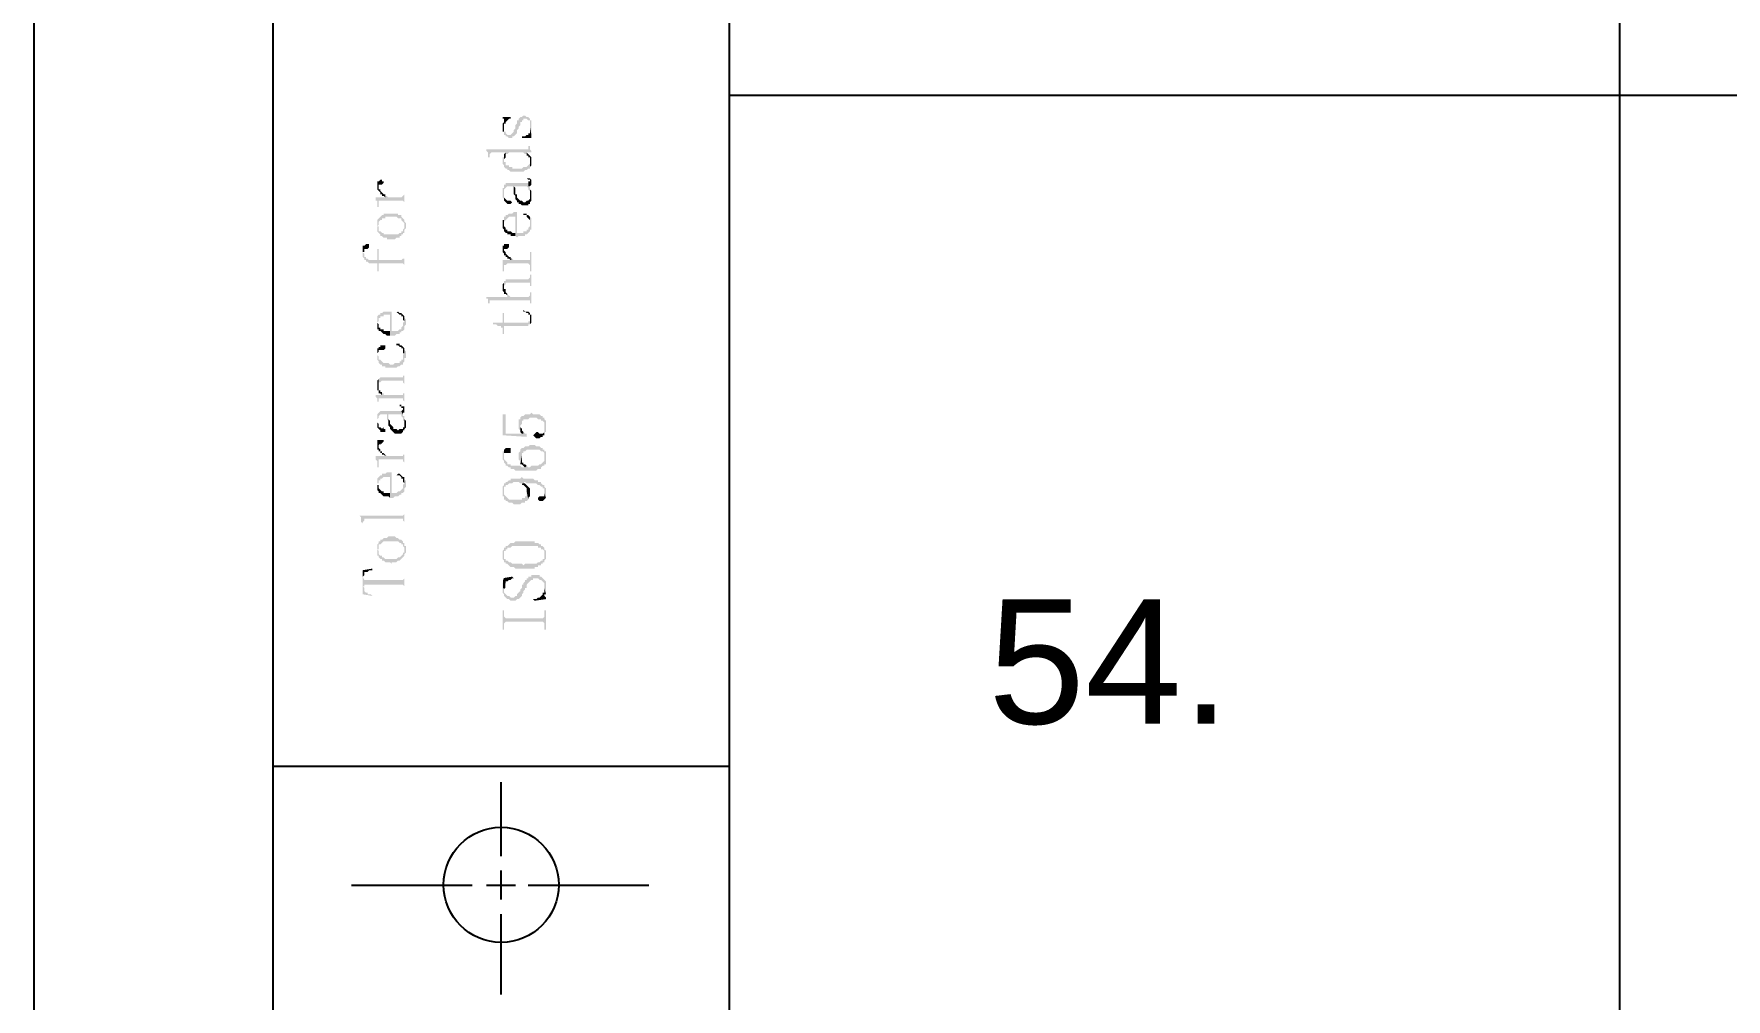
# Model space of a CAD drawing. Header units: inches. Extents: x 3613 to 8393, y -2205 to -794.
# Drawn here: x 4076.93 to 4124.44, y -1746.32 to -1719.2 of the extents above; entities that cross this region are included whole.
import ezdxf

# ---------------------------------------------------------------- set-up
doc = ezdxf.new("R2010")
doc.units = ezdxf.units.IN
doc.header["$MEASUREMENT"] = 0
doc.styles.get("Standard").update_dxf_attribs({"font": 'arial.ttf'})

msp = doc.modelspace()

# ---------------------------------------------------------------- hatches: boundary and pattern name
at = {"transparency": 33554559}
for points in [[(4090.087, -1721.543), (4090.087, -1721.588), (4090.132, -1721.588), (4090.132, -1721.994), (4090.132, -1721.814), (4090.132, -1721.724), (4090.177, -1721.724), (4090.177, -1721.679), (4090.222, -1721.633), (4090.222, -1721.633), (4090.268, -1721.588), (4090.313, -1721.588), (4090.313, -1721.543)], [(4090.132, -1721.994), (4090.132, -1722.04), (4090.177, -1722.04), (4090.177, -1722.085), (4090.222, -1722.085), (4090.268, -1722.13), (4090.358, -1722.13), (4090.358, -1722.085), (4090.403, -1722.085), (4090.448, -1722.04), (4090.448, -1722.04), (4090.493, -1721.994), (4090.493, -1721.904), (4090.538, -1721.859), (4090.538, -1721.814), (4090.584, -1721.769), (4090.584, -1721.679), (4090.629, -1721.679), (4090.629, -1721.633), (4090.674, -1721.633), (4090.674, -1721.588), (4090.764, -1721.588), (4090.809, -1721.633), (4090.854, -1721.633), (4090.854, -1721.679), (4090.854, -1721.814), (4090.899, -1722.04), (4090.899, -1721.994), (4090.899, -1721.904), (4090.899, -1721.724), (4090.899, -1721.633), (4090.854, -1721.633), (4090.854, -1721.588), (4090.854, -1721.588), (4090.809, -1721.543), (4090.764, -1721.543), (4090.719, -1721.498), (4090.674, -1721.498), (4090.629, -1721.543), (4090.584, -1721.543), (4090.538, -1721.588), (4090.538, -1721.633), (4090.493, -1721.633), (4090.493, -1721.724), (4090.448, -1721.769), (4090.448, -1721.859), (4090.403, -1721.904), (4090.403, -1721.949), (4090.358, -1721.994), (4090.358, -1721.994), (4090.313, -1722.04), (4090.222, -1722.04), (4090.177, -1721.994), (4090.177, -1721.949), (4090.132, -1721.949), (4090.132, -1721.814)], [(4090.087, -1721.814), (4090.087, -1721.949), (4090.132, -1721.949), (4090.132, -1721.994), (4090.132, -1721.633), (4090.132, -1721.679), (4090.087, -1721.724)], [(4090.629, -1722.085), (4090.629, -1722.13), (4090.899, -1722.13), (4090.899, -1722.085), (4090.899, -1722.04), (4090.899, -1722.04), (4090.854, -1721.814), (4090.854, -1721.904), (4090.854, -1721.994), (4090.809, -1721.994), (4090.809, -1722.04), (4090.764, -1722.04), (4090.719, -1722.085), (4090.674, -1722.085)], [(4089.636, -1722.446), (4089.636, -1722.491), (4089.681, -1722.536), (4089.681, -1722.671), (4089.726, -1722.671), (4089.726, -1722.581), (4089.726, -1722.581), (4089.771, -1722.536), (4090.177, -1722.536), (4090.177, -1722.581), (4090.222, -1722.581), (4090.268, -1722.536), (4090.674, -1722.536), (4090.719, -1722.581), (4090.764, -1722.581), (4090.764, -1722.536), (4090.899, -1722.536), (4090.899, -1722.491), (4090.854, -1722.446), (4090.854, -1722.356), (4090.809, -1722.356), (4090.809, -1722.401), (4090.809, -1722.446), (4090.764, -1722.446)], [(4090.087, -1722.762), (4090.087, -1722.852), (4090.132, -1722.897), (4090.132, -1722.942), (4090.177, -1722.987), (4090.222, -1722.987), (4090.222, -1723.032), (4090.268, -1723.032), (4090.313, -1723.078), (4090.674, -1723.078), (4090.719, -1723.032), (4090.764, -1723.032), (4090.809, -1722.987), (4090.854, -1722.987), (4090.854, -1722.762), (4090.854, -1722.852), (4090.809, -1722.897), (4090.809, -1722.897), (4090.764, -1722.942), (4090.674, -1722.942), (4090.629, -1722.987), (4090.358, -1722.987), (4090.358, -1722.942), (4090.268, -1722.942), (4090.268, -1722.897), (4090.177, -1722.897), (4090.177, -1722.807), (4090.132, -1722.807), (4090.132, -1722.626), (4090.132, -1722.671), (4090.087, -1722.671), (4090.087, -1722.717)], [(4090.132, -1722.626), (4090.132, -1722.762), (4090.132, -1722.717), (4090.177, -1722.671), (4090.177, -1722.626), (4090.177, -1722.536), (4090.177, -1722.536), (4090.132, -1722.581)], [(4090.764, -1722.581), (4090.764, -1722.626), (4090.809, -1722.626), (4090.809, -1722.671), (4090.854, -1722.671), (4090.854, -1722.942), (4090.899, -1722.897), (4090.899, -1722.762), (4090.899, -1722.717), (4090.899, -1722.671), (4090.854, -1722.626), (4090.854, -1722.626), (4090.809, -1722.581), (4090.809, -1722.581), (4090.764, -1722.536)], [(4086.567, -1723.484), (4086.567, -1723.574), (4086.567, -1723.574), (4086.612, -1723.619), (4086.612, -1723.484), (4086.612, -1723.439), (4086.702, -1723.439), (4086.747, -1723.394), (4086.747, -1723.348), (4086.702, -1723.348), (4086.702, -1723.303), (4086.657, -1723.303), (4086.612, -1723.348), (4086.567, -1723.348), (4086.567, -1723.439)], [(4090.087, -1723.664), (4090.087, -1723.709), (4090.087, -1723.8), (4090.132, -1723.845), (4090.132, -1723.89), (4090.132, -1723.664), (4090.132, -1723.574), (4090.177, -1723.529), (4090.177, -1723.529), (4090.222, -1723.484), (4090.403, -1723.484), (4090.403, -1723.709), (4090.403, -1723.484), (4090.764, -1723.484), (4090.809, -1723.529), (4090.809, -1723.574), (4090.809, -1723.574), (4090.854, -1723.619), (4090.854, -1723.664), (4090.854, -1723.755), (4090.854, -1723.574), (4090.854, -1723.529), (4090.809, -1723.484), (4090.809, -1723.394), (4090.177, -1723.394), (4090.177, -1723.439), (4090.132, -1723.439), (4090.132, -1723.529), (4090.087, -1723.529), (4090.087, -1723.619)], [(4090.719, -1723.258), (4090.764, -1723.258), (4090.809, -1723.303), (4090.854, -1723.303), (4090.854, -1723.484), (4090.899, -1723.439), (4090.899, -1723.348), (4090.899, -1723.303), (4090.854, -1723.258), (4090.764, -1723.258)], [(4090.809, -1723.394), (4090.809, -1723.484), (4090.854, -1723.484), (4090.854, -1723.348), (4090.809, -1723.348)], [(4086.522, -1723.8), (4086.522, -1723.89), (4086.567, -1723.89), (4086.567, -1723.98), (4086.567, -1724.071), (4086.612, -1724.071), (4086.612, -1723.935), (4086.612, -1723.89), (4087.289, -1723.89), (4087.334, -1723.935), (4087.334, -1724.071), (4087.334, -1723.574), (4087.334, -1723.709), (4087.334, -1723.709), (4087.289, -1723.755), (4087.289, -1723.755), (4087.244, -1723.8), (4086.883, -1723.8), (4086.838, -1723.755), (4086.792, -1723.755), (4086.792, -1723.8)], [(4086.612, -1723.619), (4086.612, -1723.619), (4086.657, -1723.664), (4086.657, -1723.709), (4086.702, -1723.709), (4086.702, -1723.755), (4086.747, -1723.755), (4086.792, -1723.8), (4086.792, -1723.709), (4086.747, -1723.709), (4086.702, -1723.664), (4086.702, -1723.664), (4086.657, -1723.619), (4086.657, -1723.574), (4086.612, -1723.574), (4086.612, -1723.484)], [(4090.132, -1723.89), (4090.132, -1723.89), (4090.177, -1723.935), (4090.177, -1723.935), (4090.222, -1723.98), (4090.313, -1723.98), (4090.358, -1723.935), (4090.313, -1723.89), (4090.222, -1723.89), (4090.177, -1723.845), (4090.177, -1723.845), (4090.132, -1723.8), (4090.132, -1723.664)], [(4090.403, -1723.709), (4090.448, -1723.755), (4090.448, -1723.845), (4090.448, -1723.845), (4090.493, -1723.89), (4090.493, -1723.935), (4090.538, -1723.935), (4090.538, -1723.98), (4090.584, -1723.98), (4090.629, -1724.025), (4090.809, -1724.025), (4090.809, -1723.98), (4090.854, -1723.98), (4090.854, -1723.935), (4090.899, -1723.89), (4090.899, -1723.755), (4090.899, -1723.664), (4090.899, -1723.619), (4090.899, -1723.619), (4090.854, -1723.574), (4090.854, -1723.845), (4090.854, -1723.845), (4090.809, -1723.89), (4090.764, -1723.89), (4090.719, -1723.935), (4090.674, -1723.935), (4090.629, -1723.89), (4090.584, -1723.89), (4090.538, -1723.845), (4090.538, -1723.845), (4090.493, -1723.8), (4090.493, -1723.709), (4090.448, -1723.709), (4090.448, -1723.529), (4090.403, -1723.484)], [(4086.567, -1724.432), (4086.567, -1724.612), (4086.567, -1724.612), (4086.612, -1724.567), (4086.612, -1724.522), (4086.612, -1724.477), (4086.657, -1724.432), (4086.702, -1724.432), (4086.702, -1724.386), (4086.792, -1724.386), (4086.792, -1724.341), (4087.108, -1724.341), (4087.153, -1724.386), (4087.244, -1724.386), (4087.244, -1724.432), (4087.244, -1724.432), (4087.289, -1724.477), (4087.289, -1724.477), (4087.334, -1724.522), (4087.334, -1724.793), (4087.334, -1724.702), (4087.379, -1724.657), (4087.379, -1724.567), (4087.379, -1724.522), (4087.334, -1724.477), (4087.334, -1724.432), (4087.334, -1724.432), (4087.289, -1724.386), (4087.289, -1724.386), (4087.244, -1724.341), (4087.244, -1724.296), (4087.153, -1724.296), (4087.153, -1724.251), (4086.747, -1724.251), (4086.747, -1724.296), (4086.702, -1724.296), (4086.657, -1724.341), (4086.657, -1724.341), (4086.612, -1724.386), (4086.612, -1724.386)], [(4090.132, -1724.432), (4090.132, -1724.522), (4090.132, -1724.477), (4090.132, -1724.477), (4090.177, -1724.432), (4090.177, -1724.432), (4090.222, -1724.386), (4090.222, -1724.386), (4090.268, -1724.341), (4090.448, -1724.341), (4090.448, -1724.883), (4090.493, -1724.928), (4090.493, -1724.928), (4090.538, -1724.883), (4090.719, -1724.883), (4090.719, -1724.838), (4090.764, -1724.838), (4090.809, -1724.793), (4090.809, -1724.793), (4090.854, -1724.748), (4090.854, -1724.702), (4090.899, -1724.702), (4090.899, -1724.522), (4090.899, -1724.432), (4090.899, -1724.386), (4090.854, -1724.341), (4090.854, -1724.522), (4090.854, -1724.612), (4090.854, -1724.612), (4090.809, -1724.657), (4090.809, -1724.702), (4090.764, -1724.702), (4090.764, -1724.748), (4090.674, -1724.748), (4090.674, -1724.793), (4090.493, -1724.793), (4090.493, -1724.206), (4090.403, -1724.206), (4090.358, -1724.251), (4090.268, -1724.251), (4090.222, -1724.296), (4090.177, -1724.296), (4090.177, -1724.341), (4090.132, -1724.341), (4090.132, -1724.386)], [(4090.674, -1724.251), (4090.674, -1724.296), (4090.764, -1724.296), (4090.764, -1724.341), (4090.809, -1724.386), (4090.809, -1724.386), (4090.854, -1724.432), (4090.854, -1724.522), (4090.854, -1724.341), (4090.854, -1724.341), (4090.809, -1724.296), (4090.764, -1724.296), (4090.764, -1724.251)], [(4086.567, -1724.612), (4086.567, -1724.748), (4086.567, -1724.748), (4086.612, -1724.793), (4086.612, -1724.793), (4086.657, -1724.838), (4086.657, -1724.883), (4086.702, -1724.883), (4086.747, -1724.928), (4086.838, -1724.928), (4086.838, -1724.973), (4087.063, -1724.973), (4087.108, -1724.928), (4087.199, -1724.928), (4087.199, -1724.883), (4087.244, -1724.883), (4087.244, -1724.838), (4087.289, -1724.838), (4087.289, -1724.793), (4087.334, -1724.793), (4087.334, -1724.612), (4087.334, -1724.657), (4087.289, -1724.702), (4087.289, -1724.748), (4087.244, -1724.748), (4087.244, -1724.793), (4087.199, -1724.793), (4087.153, -1724.838), (4086.747, -1724.838), (4086.747, -1724.793), (4086.702, -1724.793), (4086.657, -1724.748), (4086.612, -1724.748), (4086.612, -1724.612), (4086.567, -1724.612), (4086.567, -1724.432), (4086.567, -1724.477), (4086.567, -1724.567)], [(4090.087, -1724.567), (4090.087, -1724.657), (4090.132, -1724.702), (4090.132, -1724.748), (4090.177, -1724.793), (4090.222, -1724.793), (4090.222, -1724.838), (4090.313, -1724.838), (4090.313, -1724.883), (4090.448, -1724.883), (4090.448, -1724.793), (4090.358, -1724.793), (4090.313, -1724.748), (4090.222, -1724.748), (4090.222, -1724.702), (4090.177, -1724.702), (4090.177, -1724.657), (4090.177, -1724.657), (4090.132, -1724.612), (4090.132, -1724.432), (4090.087, -1724.432), (4090.087, -1724.522)], [(4086.161, -1725.154), (4086.161, -1725.334), (4086.206, -1725.334), (4086.206, -1725.244), (4086.296, -1725.244), (4086.341, -1725.199), (4086.341, -1725.109), (4086.251, -1725.109), (4086.206, -1725.154)], [(4086.161, -1725.334), (4086.161, -1725.47), (4086.161, -1725.47), (4086.206, -1725.515), (4086.206, -1725.56), (4086.251, -1725.56), (4086.251, -1725.605), (4086.296, -1725.605), (4086.341, -1725.65), (4086.567, -1725.65), (4086.567, -1725.876), (4086.612, -1725.876), (4086.612, -1725.65), (4087.289, -1725.65), (4087.334, -1725.695), (4087.334, -1725.831), (4087.334, -1725.289), (4087.334, -1725.515), (4087.289, -1725.515), (4087.244, -1725.56), (4086.612, -1725.56), (4086.612, -1725.244), (4086.567, -1725.244), (4086.567, -1725.56), (4086.341, -1725.56), (4086.296, -1725.515), (4086.251, -1725.515), (4086.251, -1725.47), (4086.206, -1725.47), (4086.206, -1725.379), (4086.161, -1725.334), (4086.161, -1725.154), (4086.161, -1725.244), (4086.161, -1725.289)], [(4090.087, -1725.244), (4090.087, -1725.334), (4090.087, -1725.334), (4090.132, -1725.379), (4090.132, -1725.424), (4090.132, -1725.244), (4090.222, -1725.244), (4090.268, -1725.199), (4090.268, -1725.154), (4090.268, -1725.109), (4090.132, -1725.109), (4090.132, -1725.154), (4090.087, -1725.154), (4090.087, -1725.199)], [(4090.087, -1725.56), (4090.087, -1725.605), (4090.087, -1725.695), (4090.087, -1725.876), (4090.132, -1725.876), (4090.132, -1725.695), (4090.177, -1725.695), (4090.222, -1725.65), (4090.809, -1725.65), (4090.854, -1725.695), (4090.854, -1725.876), (4090.899, -1725.876), (4090.899, -1725.334), (4090.854, -1725.334), (4090.854, -1725.515), (4090.854, -1725.56), (4090.403, -1725.56), (4090.358, -1725.515), (4090.313, -1725.56)], [(4090.132, -1725.424), (4090.177, -1725.424), (4090.177, -1725.47), (4090.222, -1725.47), (4090.222, -1725.515), (4090.268, -1725.515), (4090.313, -1725.56), (4090.313, -1725.56), (4090.358, -1725.515), (4090.313, -1725.515), (4090.313, -1725.47), (4090.268, -1725.47), (4090.222, -1725.424), (4090.222, -1725.424), (4090.177, -1725.379), (4090.177, -1725.334), (4090.132, -1725.289), (4090.132, -1725.289)], [(4090.087, -1726.327), (4090.087, -1726.417), (4090.132, -1726.463), (4090.132, -1726.508), (4090.177, -1726.508), (4090.222, -1726.553), (4090.222, -1726.598), (4090.222, -1726.508), (4090.177, -1726.463), (4090.177, -1726.372), (4090.132, -1726.372), (4090.132, -1726.147), (4090.132, -1726.192), (4090.087, -1726.237), (4090.087, -1726.282)], [(4090.132, -1726.147), (4090.132, -1726.327), (4090.132, -1726.282), (4090.177, -1726.237), (4090.177, -1726.192), (4090.854, -1726.192), (4090.854, -1726.282), (4090.899, -1726.282), (4090.899, -1725.966), (4090.854, -1725.966), (4090.854, -1726.056), (4090.854, -1726.056), (4090.809, -1726.101), (4090.177, -1726.101), (4090.177, -1726.147)], [(4089.636, -1726.598), (4089.636, -1726.643), (4089.681, -1726.643), (4089.681, -1726.688), (4089.681, -1726.778), (4089.726, -1726.778), (4089.726, -1726.733), (4089.726, -1726.688), (4090.854, -1726.688), (4090.854, -1726.778), (4090.899, -1726.778), (4090.899, -1726.463), (4090.854, -1726.463), (4090.854, -1726.553), (4090.854, -1726.553), (4090.809, -1726.598), (4090.313, -1726.598), (4090.268, -1726.553), (4090.222, -1726.553), (4090.222, -1726.598)], [(4086.567, -1727.185), (4086.567, -1727.32), (4086.567, -1727.32), (4086.612, -1727.275), (4086.612, -1727.185), (4086.657, -1727.185), (4086.657, -1727.14), (4086.747, -1727.14), (4086.747, -1727.094), (4086.928, -1727.094), (4086.928, -1727.681), (4087.063, -1727.681), (4087.108, -1727.636), (4087.199, -1727.636), (4087.199, -1727.591), (4087.244, -1727.591), (4087.244, -1727.546), (4087.289, -1727.546), (4087.334, -1727.501), (4087.334, -1727.455), (4087.334, -1727.41), (4087.379, -1727.365), (4087.379, -1727.32), (4087.379, -1727.23), (4087.379, -1727.23), (4087.334, -1727.185), (4087.334, -1727.14), (4087.334, -1727.275), (4087.334, -1727.275), (4087.289, -1727.32), (4087.289, -1727.41), (4087.289, -1727.41), (4087.244, -1727.455), (4087.244, -1727.501), (4087.199, -1727.501), (4087.153, -1727.546), (4086.973, -1727.546), (4086.973, -1727.004), (4086.747, -1727.004), (4086.702, -1727.049), (4086.657, -1727.049), (4086.657, -1727.094), (4086.612, -1727.094), (4086.567, -1727.14)], [(4086.567, -1727.32), (4086.567, -1727.365), (4086.567, -1727.501), (4086.612, -1727.501), (4086.612, -1727.546), (4086.657, -1727.546), (4086.702, -1727.591), (4086.702, -1727.591), (4086.747, -1727.636), (4086.792, -1727.636), (4086.838, -1727.681), (4086.928, -1727.681), (4086.928, -1727.546), (4086.747, -1727.546), (4086.747, -1727.501), (4086.657, -1727.501), (4086.657, -1727.455), (4086.612, -1727.455), (4086.612, -1727.365), (4086.612, -1727.365), (4086.567, -1727.32), (4086.567, -1727.185), (4086.567, -1727.23), (4086.567, -1727.275)], [(4087.108, -1727.049), (4087.153, -1727.049), (4087.199, -1727.094), (4087.244, -1727.094), (4087.244, -1727.14), (4087.289, -1727.14), (4087.289, -1727.23), (4087.289, -1727.23), (4087.334, -1727.275), (4087.334, -1727.14), (4087.289, -1727.094), (4087.244, -1727.049), (4087.199, -1727.049), (4087.153, -1727.004), (4087.153, -1727.004)], [(4089.816, -1727.32), (4089.816, -1727.365), (4089.907, -1727.365), (4089.952, -1727.41), (4090.042, -1727.41), (4090.042, -1727.455), (4090.087, -1727.455), (4090.087, -1727.636), (4090.132, -1727.636), (4090.132, -1727.41), (4090.809, -1727.41), (4090.809, -1727.365), (4090.854, -1727.365), (4090.854, -1727.185), (4090.854, -1727.275), (4090.809, -1727.275), (4090.809, -1727.32), (4090.132, -1727.32), (4090.132, -1727.049), (4090.087, -1727.049), (4090.087, -1727.32)], [(4090.674, -1727.004), (4090.719, -1727.004), (4090.764, -1727.049), (4090.809, -1727.049), (4090.809, -1727.094), (4090.854, -1727.094), (4090.854, -1727.365), (4090.899, -1727.32), (4090.899, -1727.23), (4090.899, -1727.185), (4090.899, -1727.094), (4090.854, -1727.094), (4090.854, -1727.049), (4090.854, -1727.049), (4090.809, -1727.004), (4090.719, -1727.004), (4090.674, -1726.959)], [(4086.567, -1728.223), (4086.567, -1728.358), (4086.567, -1728.178), (4086.612, -1728.132), (4086.612, -1728.087), (4086.747, -1728.087), (4086.792, -1728.042), (4086.792, -1727.997), (4086.792, -1727.952), (4086.657, -1727.952), (4086.657, -1727.997), (4086.612, -1727.997), (4086.612, -1728.042), (4086.567, -1728.042), (4086.567, -1728.178)], [(4086.567, -1728.358), (4086.612, -1728.403), (4086.612, -1728.448), (4086.612, -1728.448), (4086.657, -1728.493), (4086.702, -1728.493), (4086.702, -1728.539), (4086.792, -1728.539), (4086.792, -1728.584), (4087.108, -1728.584), (4087.153, -1728.539), (4087.199, -1728.539), (4087.244, -1728.493), (4087.289, -1728.493), (4087.289, -1728.448), (4087.334, -1728.403), (4087.334, -1728.313), (4087.379, -1728.313), (4087.379, -1728.178), (4087.379, -1728.132), (4087.334, -1728.087), (4087.334, -1728.042), (4087.334, -1728.178), (4087.334, -1728.178), (4087.289, -1728.223), (4087.289, -1728.358), (4087.244, -1728.358), (4087.244, -1728.403), (4087.199, -1728.403), (4087.199, -1728.448), (4087.063, -1728.448), (4087.018, -1728.493), (4086.928, -1728.493), (4086.883, -1728.448), (4086.747, -1728.448), (4086.702, -1728.403), (4086.702, -1728.403), (4086.657, -1728.358), (4086.612, -1728.358), (4086.612, -1728.268), (4086.612, -1728.268), (4086.567, -1728.223)], [(4087.108, -1727.952), (4087.153, -1727.952), (4087.199, -1727.997), (4087.244, -1727.997), (4087.244, -1728.042), (4087.289, -1728.042), (4087.289, -1728.178), (4087.334, -1728.178), (4087.334, -1728.042), (4087.289, -1727.997), (4087.289, -1727.997), (4087.244, -1727.952), (4087.199, -1727.952), (4087.199, -1727.907), (4087.108, -1727.907)], [(4086.567, -1729.08), (4086.567, -1729.17), (4086.567, -1729.216), (4086.612, -1729.216), (4086.612, -1729.306), (4086.657, -1729.306), (4086.702, -1729.351), (4086.702, -1729.261), (4086.657, -1729.261), (4086.657, -1729.216), (4086.612, -1729.216), (4086.612, -1728.9), (4086.567, -1728.945), (4086.567, -1728.99), (4086.567, -1729.035)], [(4086.612, -1728.9), (4086.612, -1729.08), (4086.612, -1728.99), (4086.657, -1728.99), (4086.702, -1728.945), (4087.289, -1728.945), (4087.289, -1728.99), (4087.334, -1729.035), (4087.334, -1728.764), (4087.334, -1728.809), (4087.289, -1728.809), (4087.289, -1728.855), (4086.657, -1728.855), (4086.612, -1728.9)], [(4086.522, -1729.351), (4086.522, -1729.396), (4086.567, -1729.441), (4086.567, -1729.532), (4086.612, -1729.532), (4086.612, -1729.441), (4087.289, -1729.441), (4087.289, -1729.486), (4087.334, -1729.532), (4087.334, -1729.261), (4087.334, -1729.306), (4087.289, -1729.306), (4087.289, -1729.351), (4086.747, -1729.351), (4086.747, -1729.306), (4086.702, -1729.306), (4086.702, -1729.351)], [(4087.199, -1729.622), (4087.199, -1729.667), (4087.244, -1729.667), (4087.244, -1729.712), (4087.289, -1729.712), (4087.289, -1729.847), (4087.334, -1729.847), (4087.334, -1729.712), (4087.334, -1729.667), (4087.244, -1729.667), (4087.244, -1729.622)], [(4086.567, -1730.073), (4086.567, -1730.118), (4086.567, -1730.254), (4086.567, -1730.028), (4086.612, -1729.983), (4086.612, -1729.938), (4086.612, -1729.938), (4086.657, -1729.893), (4086.838, -1729.893), (4086.838, -1730.028), (4086.883, -1730.073), (4086.883, -1730.118), (4086.883, -1729.893), (4087.244, -1729.893), (4087.244, -1729.938), (4087.289, -1729.983), (4087.289, -1730.073), (4087.334, -1730.073), (4087.334, -1730.163), (4087.334, -1729.938), (4087.289, -1729.938), (4087.289, -1729.893), (4087.244, -1729.802), (4086.657, -1729.802), (4086.612, -1729.847), (4086.612, -1729.847), (4086.567, -1729.893), (4086.567, -1729.938), (4086.567, -1730.028)], [(4086.567, -1730.254), (4086.612, -1730.299), (4086.612, -1730.299), (4086.657, -1730.344), (4086.657, -1730.389), (4086.792, -1730.389), (4086.792, -1730.299), (4086.747, -1730.299), (4086.747, -1730.254), (4086.702, -1730.299), (4086.702, -1730.299), (4086.657, -1730.254), (4086.612, -1730.254), (4086.612, -1730.209), (4086.612, -1730.163), (4086.567, -1730.118), (4086.567, -1730.073)], [(4086.883, -1730.118), (4086.883, -1730.209), (4086.928, -1730.254), (4086.928, -1730.299), (4086.928, -1730.299), (4086.973, -1730.344), (4086.973, -1730.344), (4087.018, -1730.389), (4087.018, -1730.389), (4087.063, -1730.434), (4087.244, -1730.434), (4087.289, -1730.389), (4087.289, -1730.344), (4087.334, -1730.344), (4087.334, -1730.299), (4087.334, -1730.299), (4087.379, -1730.254), (4087.379, -1730.163), (4087.379, -1730.073), (4087.334, -1730.028), (4087.334, -1729.983), (4087.334, -1730.254), (4087.289, -1730.254), (4087.289, -1730.299), (4087.199, -1730.299), (4087.153, -1730.344), (4087.108, -1730.299), (4087.018, -1730.299), (4087.018, -1730.254), (4086.973, -1730.209), (4086.973, -1730.209), (4086.928, -1730.163), (4086.928, -1730.118), (4086.928, -1730.073), (4086.883, -1730.028), (4086.883, -1729.893)], [(4087.244, -1729.802), (4087.289, -1729.893), (4087.289, -1729.757), (4087.289, -1729.757)], [(4090.087, -1729.893), (4090.087, -1730.479), (4090.764, -1730.524), (4090.764, -1730.434), (4090.719, -1730.434), (4090.674, -1730.389), (4090.674, -1730.434), (4090.177, -1730.434), (4090.177, -1729.893)], [(4090.538, -1730.163), (4090.538, -1730.299), (4090.538, -1730.299), (4090.584, -1730.344), (4090.584, -1730.389), (4090.584, -1730.209), (4090.584, -1730.209), (4090.629, -1730.163), (4090.629, -1730.073), (4090.674, -1730.073), (4090.674, -1730.028), (4090.809, -1730.028), (4090.854, -1729.983), (4091.035, -1729.983), (4091.08, -1730.028), (4091.17, -1730.028), (4091.17, -1730.073), (4091.215, -1730.073), (4091.26, -1730.118), (4091.26, -1730.389), (4091.306, -1730.389), (4091.306, -1730.254), (4091.306, -1730.073), (4091.306, -1730.073), (4091.26, -1730.028), (4091.26, -1729.983), (4091.215, -1729.983), (4091.215, -1729.938), (4091.17, -1729.938), (4091.125, -1729.893), (4090.945, -1729.893), (4090.899, -1729.847), (4090.899, -1729.847), (4090.854, -1729.893), (4090.719, -1729.893), (4090.674, -1729.938), (4090.629, -1729.938), (4090.584, -1729.983), (4090.584, -1730.028), (4090.538, -1730.028), (4090.538, -1730.118), (4090.538, -1730.118)], [(4090.584, -1730.389), (4090.584, -1730.389), (4090.629, -1730.434), (4090.674, -1730.434), (4090.674, -1730.389), (4090.674, -1730.389), (4090.629, -1730.344), (4090.629, -1730.299), (4090.629, -1730.299), (4090.584, -1730.254), (4090.584, -1730.209)], [(4090.945, -1730.479), (4090.945, -1730.479), (4090.99, -1730.524), (4090.99, -1730.524), (4091.035, -1730.57), (4091.125, -1730.57), (4091.17, -1730.524), (4091.215, -1730.524), (4091.215, -1730.479), (4091.26, -1730.479), (4091.26, -1730.254), (4091.26, -1730.389), (4091.26, -1730.389), (4091.215, -1730.434), (4091.125, -1730.434), (4091.08, -1730.389), (4091.035, -1730.389), (4090.99, -1730.434), (4090.99, -1730.434)], [(4086.522, -1731.066), (4086.522, -1731.156), (4086.567, -1731.201), (4086.567, -1731.292), (4086.567, -1731.382), (4086.612, -1731.382), (4086.612, -1731.156), (4087.289, -1731.156), (4087.289, -1731.201), (4087.334, -1731.247), (4087.334, -1731.382), (4087.334, -1730.84), (4087.334, -1731.021), (4087.289, -1731.021), (4087.289, -1731.066), (4086.838, -1731.066), (4086.792, -1731.021), (4086.792, -1731.066)], [(4086.567, -1730.75), (4086.567, -1730.885), (4086.612, -1730.885), (4086.612, -1730.75), (4086.612, -1730.75), (4086.657, -1730.705), (4086.657, -1730.75), (4086.702, -1730.705), (4086.702, -1730.705), (4086.747, -1730.66), (4086.747, -1730.615), (4086.567, -1730.615), (4086.567, -1730.705)], [(4086.612, -1730.885), (4086.612, -1730.931), (4086.657, -1730.931), (4086.657, -1730.976), (4086.702, -1730.976), (4086.702, -1731.021), (4086.747, -1731.021), (4086.792, -1731.066), (4086.792, -1731.021), (4086.792, -1731.021), (4086.747, -1730.976), (4086.702, -1730.976), (4086.702, -1730.931), (4086.657, -1730.931), (4086.657, -1730.885), (4086.657, -1730.885), (4086.612, -1730.84), (4086.612, -1730.795), (4086.612, -1730.795)], [(4090.087, -1731.066), (4090.087, -1731.156), (4090.087, -1731.156), (4090.132, -1731.201), (4090.132, -1731.247), (4090.132, -1731.247), (4090.177, -1731.292), (4090.177, -1731.337), (4090.222, -1731.337), (4090.268, -1731.382), (4090.313, -1731.382), (4090.313, -1731.427), (4090.403, -1731.427), (4090.448, -1731.472), (4091.035, -1731.472), (4091.08, -1731.427), (4091.17, -1731.427), (4091.17, -1731.382), (4091.17, -1731.382), (4091.215, -1731.337), (4091.26, -1731.337), (4091.26, -1731.292), (4091.306, -1731.292), (4091.26, -1731.111), (4091.26, -1731.201), (4091.26, -1731.201), (4091.215, -1731.247), (4091.215, -1731.247), (4091.17, -1731.292), (4091.125, -1731.292), (4091.08, -1731.337), (4090.899, -1731.337), (4090.854, -1731.382), (4090.809, -1731.382), (4090.764, -1731.337), (4090.764, -1731.337), (4090.719, -1731.382), (4090.629, -1731.382), (4090.584, -1731.337), (4090.313, -1731.337), (4090.313, -1731.292), (4090.222, -1731.292), (4090.222, -1731.247), (4090.177, -1731.201), (4090.177, -1731.201), (4090.132, -1731.156), (4090.132, -1731.111), (4090.132, -1730.931), (4090.087, -1730.931), (4090.087, -1731.021)], [(4090.132, -1730.931), (4090.132, -1731.066), (4090.132, -1730.976), (4090.313, -1730.976), (4090.313, -1730.885), (4090.313, -1730.84), (4090.177, -1730.84), (4090.132, -1730.885)], [(4090.538, -1731.066), (4090.538, -1731.156), (4090.538, -1731.156), (4090.584, -1731.201), (4090.584, -1731.247), (4090.584, -1731.292), (4090.629, -1731.066), (4090.629, -1730.976), (4090.674, -1730.976), (4090.674, -1730.931), (4090.719, -1730.931), (4090.764, -1730.885), (4091.125, -1730.885), (4091.17, -1730.931), (4091.215, -1730.931), (4091.26, -1730.976), (4091.26, -1731.111), (4091.306, -1731.292), (4091.306, -1731.201), (4091.306, -1731.066), (4091.306, -1730.931), (4091.26, -1730.931), (4091.26, -1730.885), (4091.215, -1730.885), (4091.215, -1730.84), (4091.17, -1730.84), (4091.125, -1730.795), (4091.035, -1730.795), (4090.99, -1730.75), (4090.854, -1730.75), (4090.809, -1730.795), (4090.719, -1730.795), (4090.674, -1730.84), (4090.629, -1730.84), (4090.584, -1730.885), (4090.584, -1730.931), (4090.584, -1730.931), (4090.538, -1730.976)], [(4086.567, -1731.743), (4086.567, -1731.878), (4086.567, -1731.833), (4086.612, -1731.833), (4086.612, -1731.743), (4086.657, -1731.743), (4086.657, -1731.698), (4086.702, -1731.698), (4086.747, -1731.653), (4086.928, -1731.653), (4086.928, -1732.239), (4087.018, -1732.239), (4087.063, -1732.194), (4087.153, -1732.194), (4087.199, -1732.149), (4087.244, -1732.149), (4087.244, -1732.104), (4087.289, -1732.104), (4087.334, -1732.059), (4087.334, -1732.014), (4087.334, -1731.969), (4087.379, -1731.924), (4087.379, -1731.833), (4087.379, -1731.743), (4087.334, -1731.743), (4087.334, -1731.653), (4087.334, -1731.833), (4087.334, -1731.833), (4087.289, -1731.878), (4087.289, -1731.969), (4087.289, -1731.969), (4087.244, -1732.014), (4087.244, -1732.014), (4087.199, -1732.059), (4087.153, -1732.059), (4087.108, -1732.104), (4086.973, -1732.104), (4086.973, -1731.517), (4086.838, -1731.517), (4086.792, -1731.562), (4086.702, -1731.562), (4086.702, -1731.608), (4086.657, -1731.608), (4086.612, -1731.653), (4086.612, -1731.653), (4086.567, -1731.698)], [(4090.584, -1731.292), (4090.629, -1731.292), (4090.674, -1731.337), (4090.674, -1731.337), (4090.719, -1731.382), (4090.764, -1731.337), (4090.719, -1731.292), (4090.674, -1731.292), (4090.674, -1731.247), (4090.629, -1731.247), (4090.629, -1731.201), (4090.629, -1731.066)], [(4086.567, -1731.878), (4086.567, -1732.014), (4086.567, -1732.014), (4086.612, -1732.059), (4086.612, -1732.104), (4086.657, -1732.104), (4086.702, -1732.149), (4086.702, -1732.149), (4086.747, -1732.194), (4086.883, -1732.194), (4086.928, -1732.239), (4086.928, -1732.104), (4086.747, -1732.104), (4086.747, -1732.059), (4086.702, -1732.059), (4086.657, -1732.014), (4086.657, -1732.014), (4086.612, -1731.969), (4086.612, -1731.878), (4086.567, -1731.878), (4086.567, -1731.743), (4086.567, -1731.833)], [(4087.108, -1731.608), (4087.199, -1731.608), (4087.244, -1731.653), (4087.244, -1731.698), (4087.289, -1731.698), (4087.289, -1731.743), (4087.289, -1731.788), (4087.334, -1731.833), (4087.334, -1731.653), (4087.289, -1731.653), (4087.244, -1731.608), (4087.244, -1731.608), (4087.199, -1731.562), (4087.153, -1731.562)], [(4090.087, -1732.059), (4090.087, -1732.194), (4090.132, -1732.194), (4090.132, -1732.285), (4090.177, -1732.285), (4090.177, -1732.33), (4090.222, -1732.33), (4090.268, -1732.375), (4090.358, -1732.375), (4090.403, -1732.42), (4090.584, -1732.42), (4090.629, -1732.375), (4090.719, -1732.375), (4090.719, -1732.33), (4090.764, -1732.33), (4090.809, -1732.285), (4090.764, -1732.059), (4090.764, -1732.104), (4090.764, -1732.194), (4090.719, -1732.194), (4090.719, -1732.239), (4090.629, -1732.239), (4090.629, -1732.285), (4090.268, -1732.285), (4090.222, -1732.239), (4090.222, -1732.239), (4090.177, -1732.194), (4090.177, -1732.194), (4090.132, -1732.149), (4090.132, -1731.878), (4090.087, -1731.924), (4090.087, -1732.014)], [(4090.132, -1731.878), (4090.132, -1732.059), (4090.132, -1732.014), (4090.132, -1731.924), (4090.177, -1731.924), (4090.177, -1731.878), (4090.222, -1731.878), (4090.268, -1731.833), (4090.358, -1731.833), (4090.403, -1731.788), (4090.538, -1731.788), (4090.584, -1731.833), (4090.629, -1731.833), (4090.629, -1731.878), (4090.674, -1731.788), (4090.719, -1731.788), (4090.764, -1731.833), (4091.035, -1731.833), (4091.08, -1731.878), (4091.125, -1731.878), (4091.17, -1731.924), (4091.215, -1731.924), (4091.215, -1731.969), (4091.26, -1731.969), (4091.26, -1732.104), (4091.26, -1732.104), (4091.306, -1732.239), (4091.306, -1732.104), (4091.306, -1732.014), (4091.306, -1731.969), (4091.26, -1731.924), (4091.26, -1731.878), (4091.215, -1731.878), (4091.17, -1731.833), (4091.17, -1731.788), (4091.08, -1731.788), (4091.08, -1731.743), (4090.99, -1731.743), (4090.945, -1731.698), (4090.674, -1731.698), (4090.629, -1731.653), (4090.584, -1731.698), (4090.313, -1731.698), (4090.313, -1731.743), (4090.268, -1731.743), (4090.222, -1731.788), (4090.177, -1731.788), (4090.177, -1731.833), (4090.132, -1731.833)], [(4090.629, -1731.878), (4090.674, -1731.878), (4090.719, -1731.924), (4090.764, -1731.969), (4090.764, -1732.059), (4090.764, -1732.059), (4090.809, -1732.285), (4090.809, -1732.239), (4090.809, -1732.239), (4090.854, -1732.194), (4090.854, -1732.149), (4090.854, -1732.059), (4090.854, -1731.969), (4090.809, -1731.924), (4090.809, -1731.924), (4090.764, -1731.878), (4090.764, -1731.878), (4090.719, -1731.833), (4090.674, -1731.833), (4090.674, -1731.788)], [(4091.08, -1732.285), (4091.08, -1732.285), (4091.125, -1732.33), (4091.215, -1732.33), (4091.26, -1732.285), (4091.26, -1732.285), (4091.306, -1732.239), (4091.26, -1732.104), (4091.26, -1732.194), (4091.125, -1732.194), (4091.08, -1732.239)], [(4086.07, -1732.736), (4086.07, -1732.736), (4086.115, -1732.781), (4086.115, -1732.871), (4086.115, -1732.916), (4086.161, -1732.962), (4086.161, -1733.052), (4086.161, -1732.916), (4086.206, -1732.871), (4086.206, -1732.826), (4087.289, -1732.826), (4087.289, -1732.871), (4087.289, -1732.871), (4087.334, -1732.916), (4087.334, -1733.052), (4087.334, -1732.51), (4087.334, -1732.691), (4087.334, -1732.691), (4087.289, -1732.736), (4087.244, -1732.736)], [(4086.567, -1733.548), (4086.567, -1733.684), (4086.612, -1733.684), (4086.612, -1733.548), (4086.657, -1733.548), (4086.702, -1733.503), (4086.702, -1733.503), (4086.747, -1733.458), (4087.153, -1733.458), (4087.199, -1733.503), (4087.244, -1733.503), (4087.244, -1733.548), (4087.289, -1733.548), (4087.289, -1733.593), (4087.334, -1733.639), (4087.334, -1733.684), (4087.334, -1733.864), (4087.334, -1733.819), (4087.334, -1733.819), (4087.379, -1733.774), (4087.379, -1733.684), (4087.379, -1733.593), (4087.334, -1733.593), (4087.334, -1733.503), (4087.289, -1733.503), (4087.289, -1733.458), (4087.244, -1733.413), (4087.199, -1733.413), (4087.153, -1733.368), (4087.108, -1733.368), (4087.063, -1733.323), (4086.883, -1733.323), (4086.838, -1733.368), (4086.747, -1733.368), (4086.702, -1733.413), (4086.657, -1733.413), (4086.657, -1733.458), (4086.612, -1733.458), (4086.612, -1733.503)], [(4086.567, -1733.684), (4086.567, -1733.774), (4086.567, -1733.864), (4086.612, -1733.864), (4086.612, -1733.909), (4086.657, -1733.954), (4086.702, -1733.954), (4086.702, -1734), (4086.747, -1734), (4086.792, -1734.045), (4086.928, -1734.045), (4086.973, -1734.09), (4086.973, -1734.045), (4087.108, -1734.045), (4087.153, -1734), (4087.199, -1734), (4087.244, -1733.954), (4087.244, -1733.954), (4087.289, -1733.909), (4087.289, -1733.909), (4087.334, -1733.864), (4087.334, -1733.684), (4087.334, -1733.774), (4087.289, -1733.774), (4087.289, -1733.819), (4087.244, -1733.864), (4087.244, -1733.864), (4087.199, -1733.909), (4087.153, -1733.909), (4087.108, -1733.954), (4086.792, -1733.954), (4086.747, -1733.909), (4086.702, -1733.909), (4086.702, -1733.864), (4086.657, -1733.864), (4086.612, -1733.819), (4086.612, -1733.774), (4086.612, -1733.729), (4086.567, -1733.684), (4086.567, -1733.548), (4086.567, -1733.639), (4086.567, -1733.639)], [(4090.087, -1733.864), (4090.087, -1733.954), (4090.087, -1733.954), (4090.132, -1734), (4090.132, -1734.045), (4090.177, -1734.045), (4090.177, -1734.09), (4090.222, -1734.09), (4090.268, -1734.135), (4090.268, -1734.135), (4090.313, -1734.18), (4090.403, -1734.18), (4090.448, -1734.225), (4090.99, -1734.225), (4090.99, -1734.18), (4091.08, -1734.18), (4091.08, -1734.135), (4091.17, -1734.135), (4091.17, -1734.09), (4091.215, -1734.09), (4091.215, -1734.045), (4091.26, -1734.045), (4091.26, -1734), (4091.306, -1733.954), (4091.306, -1733.864), (4091.306, -1733.729), (4091.306, -1733.729), (4091.26, -1733.684), (4091.26, -1733.864), (4091.26, -1733.954), (4091.215, -1733.954), (4091.215, -1734), (4091.17, -1734), (4091.125, -1734.045), (4091.08, -1734.045), (4091.035, -1734.09), (4090.719, -1734.09), (4090.674, -1734.135), (4090.674, -1734.135), (4090.629, -1734.09), (4090.358, -1734.09), (4090.313, -1734.045), (4090.268, -1734.045), (4090.222, -1734), (4090.177, -1734), (4090.177, -1733.954), (4090.132, -1733.954), (4090.132, -1733.864), (4090.132, -1733.684), (4090.087, -1733.729), (4090.087, -1733.819)], [(4090.132, -1733.684), (4090.132, -1733.864), (4090.132, -1733.819), (4090.132, -1733.729), (4090.177, -1733.729), (4090.177, -1733.684), (4090.222, -1733.684), (4090.222, -1733.639), (4090.313, -1733.639), (4090.358, -1733.593), (4091.08, -1733.593), (4091.08, -1733.639), (4091.17, -1733.639), (4091.17, -1733.684), (4091.215, -1733.684), (4091.26, -1733.729), (4091.26, -1733.864), (4091.26, -1733.639), (4091.26, -1733.639), (4091.215, -1733.593), (4091.17, -1733.593), (4091.17, -1733.548), (4091.125, -1733.548), (4091.08, -1733.503), (4090.99, -1733.503), (4090.99, -1733.458), (4090.448, -1733.458), (4090.403, -1733.503), (4090.313, -1733.503), (4090.268, -1733.548), (4090.268, -1733.548), (4090.222, -1733.593), (4090.177, -1733.593), (4090.177, -1733.639), (4090.132, -1733.639)], [(4086.161, -1734.27), (4086.161, -1734.451), (4086.161, -1734.451), (4086.206, -1734.406), (4086.206, -1734.316), (4086.296, -1734.316), (4086.341, -1734.27), (4086.431, -1734.27), (4086.431, -1734.225)], [(4086.161, -1734.27), (4086.161, -1734.947), (4086.431, -1734.993), (4086.431, -1734.993), (4086.386, -1734.947), (4086.296, -1734.947), (4086.296, -1734.902), (4086.251, -1734.902), (4086.206, -1734.857), (4086.206, -1734.767), (4086.161, -1734.722), (4086.161, -1734.451)], [(4086.161, -1734.451), (4086.161, -1734.722), (4086.206, -1734.722), (4086.206, -1734.677), (4087.289, -1734.677), (4087.334, -1734.722), (4087.334, -1734.812), (4087.334, -1734.451), (4087.334, -1734.496), (4087.334, -1734.496), (4087.289, -1734.541), (4086.206, -1734.541)], [(4090.087, -1734.767), (4090.087, -1734.902), (4090.087, -1734.902), (4090.132, -1734.947), (4090.132, -1734.993), (4090.132, -1734.993), (4090.177, -1735.038), (4090.177, -1735.038), (4090.222, -1735.083), (4090.268, -1735.083), (4090.313, -1735.128), (4090.448, -1735.128), (4090.493, -1735.083), (4090.538, -1735.083), (4090.584, -1735.038), (4090.584, -1735.038), (4090.629, -1734.993), (4090.629, -1734.947), (4090.674, -1734.902), (4090.674, -1734.857), (4090.719, -1734.812), (4090.719, -1734.767), (4090.764, -1734.767), (4090.764, -1734.677), (4090.809, -1734.631), (4090.809, -1734.631), (4090.854, -1734.586), (4090.854, -1734.586), (4090.899, -1734.541), (4090.945, -1734.541), (4090.945, -1734.496), (4091.08, -1734.496), (4091.125, -1734.541), (4091.17, -1734.541), (4091.215, -1734.586), (4091.215, -1734.586), (4091.26, -1734.631), (4091.26, -1734.767), (4091.306, -1734.947), (4091.306, -1734.812), (4091.306, -1734.767), (4091.306, -1734.586), (4091.306, -1734.586), (4091.26, -1734.541), (4091.26, -1734.541), (4091.215, -1734.496), (4091.215, -1734.496), (4091.17, -1734.451), (4091.125, -1734.451), (4091.125, -1734.406), (4090.899, -1734.406), (4090.899, -1734.451), (4090.809, -1734.451), (4090.809, -1734.496), (4090.764, -1734.496), (4090.764, -1734.541), (4090.719, -1734.541), (4090.719, -1734.586), (4090.674, -1734.631), (4090.674, -1734.677), (4090.629, -1734.677), (4090.629, -1734.767), (4090.584, -1734.812), (4090.584, -1734.857), (4090.538, -1734.902), (4090.538, -1734.902), (4090.493, -1734.947), (4090.493, -1734.993), (4090.448, -1734.993), (4090.403, -1735.038), (4090.313, -1735.038), (4090.268, -1734.993), (4090.222, -1734.993), (4090.177, -1734.947), (4090.177, -1734.947), (4090.132, -1734.902), (4090.132, -1734.586), (4090.087, -1734.631), (4090.087, -1734.722), (4090.087, -1734.722)], [(4090.087, -1734.496), (4090.132, -1734.496), (4090.132, -1734.541), (4090.132, -1734.722), (4090.132, -1734.677), (4090.177, -1734.631), (4090.177, -1734.586), (4090.222, -1734.586), (4090.268, -1734.541), (4090.313, -1734.541), (4090.358, -1734.496), (4090.403, -1734.496), (4090.358, -1734.451)], [(4090.945, -1735.083), (4090.99, -1735.128), (4091.306, -1735.083), (4091.306, -1735.038), (4091.306, -1735.038), (4091.26, -1734.993), (4091.26, -1734.812), (4091.26, -1734.902), (4091.215, -1734.902), (4091.215, -1734.947), (4091.215, -1734.947), (4091.17, -1734.993), (4091.17, -1734.993), (4091.125, -1735.038), (4091.08, -1735.038), (4091.035, -1735.083), (4090.99, -1735.083)], [(4091.26, -1734.812), (4091.26, -1734.993), (4091.26, -1734.947), (4091.306, -1734.947), (4091.26, -1734.767)], [(4090.087, -1735.399), (4090.087, -1735.94), (4090.132, -1735.94), (4090.132, -1735.76), (4090.132, -1735.76), (4090.177, -1735.715), (4091.215, -1735.715), (4091.26, -1735.76), (4091.26, -1735.94), (4091.306, -1735.94), (4091.306, -1735.399), (4091.26, -1735.399), (4091.26, -1735.579), (4091.26, -1735.579), (4091.215, -1735.624), (4090.177, -1735.624), (4090.132, -1735.579), (4090.132, -1735.399)]]:
    msp.add_hatch(color=256, dxfattribs=at).paths.add_polyline_path(points)

# ---------------------------------------------------------------- linework, layer by layer
for p, q in [((4083.633, -1574.063), (4083.633, -1860.804)), ((4121.452, -1574.063), (4121.452, -1830.024)), ((4096.451, -1720.924), (4492.889, -1720.924))]:
    msp.add_line(p, q)
for points in [[(4496.927, -1865.063), (4496.927, -1568.063), (4076.927, -1568.063), (4076.927, -1865.063)], [(4090.132, -1734.586), (4090.132, -1734.767), (4090.132, -1734.541)]]:
    msp.add_lwpolyline(points, close=True)
for points in [[(4096.451, -1574.063), (4096.451, -1860.804)], [(4083.633, -1739.777), (4096.451, -1739.777)], [(4090.042, -1740.228), (4090.042, -1742.304)], [(4090.042, -1742.71), (4090.042, -1743.522)], [(4085.845, -1743.116), (4089.23, -1743.116)], [(4089.636, -1743.116), (4090.448, -1743.116)], [(4090.809, -1743.116), (4094.194, -1743.116)], [(4090.042, -1743.929), (4090.042, -1746.185)]]:
    msp.add_lwpolyline(points)
msp.add_circle((4090.049, -1743.109), 1.618)

# ---------------------------------------------------------------- texts
at = {"insert": (4107.119, -1736.86), "char_height": 3.5, "width": 34.34827, "attachment_point": 5}
msp.add_mtext('54.', dxfattribs=at)

doc.saveas('drawing.dxf')
